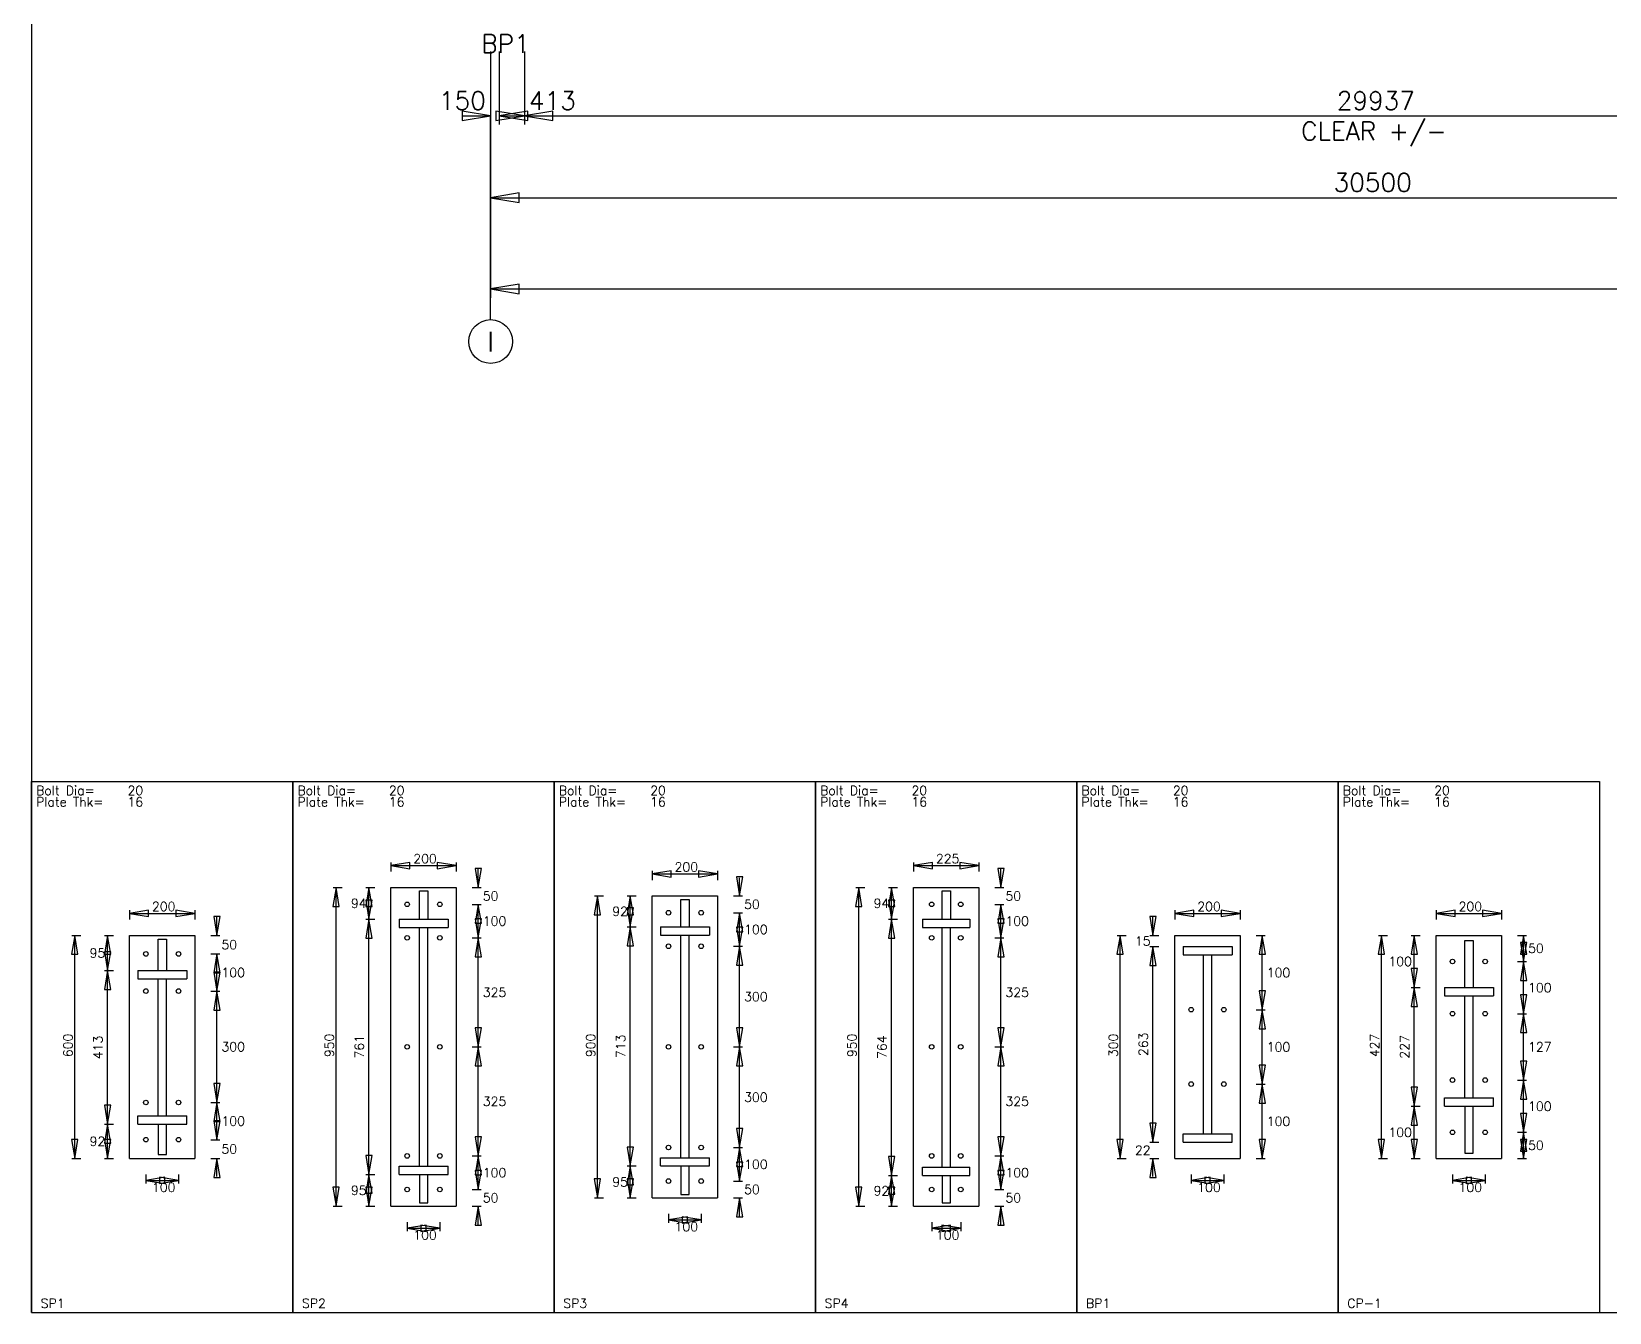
# Model space of a CAD drawing. Extents: x 0 to 76527, y 0 to 54116.
# Drawn here: x 0 to 27504, y 0 to 22324 of the extents above; entities that cross this region are included whole.
import ezdxf
from ezdxf.enums import TextEntityAlignment as Align

# ---------------------------------------------------------------- set-up
doc = ezdxf.new("R2010")
doc.units = 0
doc.linetypes.add('CONTIN', pattern=[0])
doc.layers.get('0').update_dxf_attribs({"linetype": 'CONTIN'})
for name, color, linetype in [('11', 7, 'CONTIN'), ('12', 6, 'CONTIN'), ('13', 1, 'CONTIN'), ('2', 6, 'CONTIN'), ('22', 7, 'CONTIN'), ('3', 7, 'CONTIN')]:
    doc.layers.add(name, color=color, linetype=linetype)
doc.styles.add('SIMPLEX', font='SIMPLEX')

# ---------------------------------------------------------------- blocks, each defined once
blk = doc.blocks.new('ARROWF')
for p, q in [((0, 0), (-496, 83)), ((-496, 83), (-496, -83)), ((-496, -83), (0, 0))]:
    blk.add_line(p, q)
blk = doc.blocks.new('EPBLK1')
for p, q in [((0, 0), (0, 4628.06494)), ((0, 4628.06494), (2277.59106, 4628.06494)), ((2277.59106, 4628.06494), (2277.59106, 0)), ((854.09668, 1342.13892), (854.09668, 3285.92603)), ((854.09668, 3285.92603), (1423.49451, 3285.92603)), ((1102.63879, 2978.35449), (1102.63879, 3253.03198)), ((1102.63879, 3253.03198), (1174.95239, 3253.03198)), ((1174.95239, 3253.03198), (1174.95239, 2978.35449)), ((1423.49451, 3285.92603), (1423.49451, 1342.13892)), ((925.271423, 2978.35449), (1352.3197, 2978.35449)), ((925.271423, 2978.35449), (925.271423, 2906.04102)), ((925.271423, 2906.04102), (1352.3197, 2906.04102)), ((1102.63879, 1712.31116), (1102.63879, 2906.04102)), ((1174.95239, 1712.31116), (1174.95239, 2906.04102)), ((1352.3197, 2978.35449), (1352.3197, 2906.04102)), ((925.271423, 1712.31116), (1352.3197, 1712.31116)), ((925.271423, 1639.99756), (925.271423, 1712.31116)), ((1352.3197, 1639.99756), (1352.3197, 1712.31116)), ((925.271423, 1639.99756), (1352.3197, 1639.99756)), ((1102.63879, 1639.99756), (1102.63879, 1375.03284)), ((1174.95239, 1375.03284), (1174.95239, 1639.99756)), ((854.09668, 1342.13892), (1423.49451, 1342.13892)), ((1102.63879, 1375.03284), (1174.95239, 1375.03284)), ((0, 0), (2277.59106, 0))]:
    blk.add_line(p, q)
for centre in [(996.446167, 3124.04639), (1281.14502, 3124.04639), (996.446167, 2800.28662), (1281.14502, 2800.28662), (996.446167, 1829.00842), (1281.14502, 1829.00842), (996.446167, 1505.2489), (1281.14502, 1505.2489)]:
    blk.add_circle(centre, 19.886217)
at = {"layer": '2'}
for p, q in [((854.09668, 3504.31323), (854.09668, 3424.76807)), ((854.09668, 3477.7981), (1423.49451, 3477.7981)), ((1423.49451, 3504.31323), (1423.49451, 3424.76807)), ((1615.36646, 3285.92603), (1615.36646, 3444.85669)), ((350.312531, 3285.92603), (429.857361, 3285.92603)), ((376.827484, 1342.13892), (376.827484, 3285.92603)), ((635.7099, 3285.92603), (715.254761, 3285.92603)), ((662.224854, 2978.35449), (662.224854, 3285.92603)), ((1562.33643, 3285.92603), (1641.88123, 3285.92603)), ((1562.33643, 3124.04639), (1641.88123, 3124.04639)), ((1562.33643, 3124.04639), (1641.88123, 3124.04639)), ((1615.36621, 2965.11572), (1615.36646, 3124.04639)), ((1615.36646, 2800.28662), (1615.36646, 3124.04639)), ((635.7099, 2978.35449), (715.254761, 2978.35449)), ((635.7099, 2978.35449), (715.254761, 2978.35449)), ((662.224854, 1639.99756), (662.224854, 2978.35449)), ((1562.33643, 2800.28662), (1641.88123, 2800.28662)), ((1562.33643, 2800.28662), (1641.88123, 2800.28662)), ((1615.36646, 1829.00842), (1615.36646, 2800.28662)), ((1562.33643, 1829.00842), (1641.88123, 1829.00842)), ((1562.33643, 1829.00842), (1641.88123, 1829.00842)), ((1615.36646, 1505.2489), (1615.36646, 1829.00842)), ((1615.36646, 1505.2489), (1615.36646, 1664.17957)), ((635.7099, 1639.99756), (715.254761, 1639.99756)), ((635.7099, 1639.99756), (715.254761, 1639.99756)), ((662.224854, 1342.13892), (662.224854, 1639.99756)), ((1562.33643, 1505.2489), (1641.88123, 1505.2489)), ((1562.33643, 1505.2489), (1641.88123, 1505.2489)), ((350.312531, 1342.13892), (429.857361, 1342.13892)), ((635.7099, 1342.13892), (715.254761, 1342.13892)), ((1562.33643, 1342.13892), (1641.88123, 1342.13892)), ((1615.36621, 1183.20813), (1615.36646, 1342.13892)), ((996.446167, 1203.297), (996.446167, 1123.75208)), ((996.446167, 1150.26709), (1281.14502, 1150.26709)), ((1281.14502, 1203.297), (1281.14502, 1123.75208))]:
    blk.add_line(p, q, dxfattribs=at)
at = {"layer": '2', "xscale": 0.333, "yscale": 0.333, "zscale": 0.333}
for p, rotation in [((854.09668, 3477.7981), 180), ((1615.36646, 3285.92603), 270), ((376.827484, 3285.92603), 90), ((662.224854, 3285.92603), 89.9999847), ((662.224854, 2978.35449), 270), ((1615.36646, 3124.04639), 89.9999847), ((1615.36646, 3124.04639), 450), ((662.224854, 2978.35449), 89.9999847), ((1615.36646, 2800.28662), 270), ((1615.36646, 2800.28662), 89.9999847), ((1615.36646, 1829.00842), 270), ((662.224854, 1639.99756), 270), ((1615.36646, 1829.00842), 89.9999847), ((1615.36646, 1505.2489), 270), ((1615.36646, 1505.2489), 270), ((662.224854, 1639.99756), 89.9999847), ((376.827484, 1342.13892), 270), ((662.224854, 1342.13892), 270), ((1615.36646, 1342.13892), 450), ((996.446167, 1150.26709), 180)]:
    blk.add_blockref('ARROWF', p, dxfattribs=dict(at, rotation=rotation))
for p in [(1423.49451, 3477.7981), (1281.14502, 1150.26709)]:
    blk.add_blockref('ARROWF', p, dxfattribs=at)
at = {"layer": '11', "style": 'SIMPLEX'}
for s, p in [('Bolt Dia=', (39.772434, 4508.74805)), ('20', (836.49115, 4508.74805)), ('Plate Thk=', (39.772434, 4409.31689)), ('16', (836.49115, 4409.31689)), ('200', (1049.30762, 3497.68457)), ('50', (1655.13867, 3165.21387)), ('100', (1655.13867, 2922.39453)), ('300', (1655.13867, 2274.87549)), ('100', (1655.13867, 1627.35645)), ('50', (1655.13867, 1383.92139)), ('100', (1049.30762, 1050.83606)), ('SP1', (79.544869, 39.772434))]:
    blk.add_text(s, height=79.5448685, dxfattribs=at).set_placement(p)
for s, p in [('95', (642.338623, 3132.14038)), ('92', (642.338623, 1491.06812))]:
    blk.add_text(s, height=79.5448685, dxfattribs=at).set_placement(p, align=Align.MIDDLE_RIGHT)
blk.add_text('600', height=79.5448685, rotation=90, dxfattribs=at).set_placement((356.941254, 2224.54468))
blk.add_text('413', height=79.5448685, rotation=90, dxfattribs=at).set_placement((642.338623, 2309.17603), align=Align.BOTTOM_CENTER)
blk = doc.blocks.new('EPBLK2')
for p, q in [((0, 0), (0, 4628.06494)), ((0, 4628.06494), (2277.59106, 4628.06494)), ((2277.59106, 4628.06494), (2277.59106, 0)), ((854.09668, 925.612976), (854.09668, 3702.45215)), ((854.09668, 3702.45215), (1423.49451, 3702.45215)), ((1102.63879, 3427.69141), (1102.63879, 3672.75488)), ((1102.63879, 3672.75488), (1174.95239, 3672.75488)), ((1174.95239, 3672.75488), (1174.95239, 3427.69141)), ((1423.49451, 3702.45215), (1423.49451, 925.612976)), ((925.271423, 3427.69141), (1352.3197, 3427.69141)), ((925.271423, 3427.69141), (925.271423, 3355.37817)), ((925.271423, 3355.37817), (1352.3197, 3355.37817)), ((1102.63879, 1275.61047), (1102.63879, 3355.37817)), ((1174.95239, 1275.61047), (1174.95239, 3355.37817)), ((1352.3197, 3427.69141), (1352.3197, 3355.37817)), ((925.271423, 1275.61047), (1352.3197, 1275.61047)), ((925.271423, 1203.297), (925.271423, 1275.61047)), ((1352.3197, 1203.297), (1352.3197, 1275.61047)), ((925.271423, 1203.297), (1352.3197, 1203.297)), ((1102.63879, 1203.29724), (1102.63879, 955.310547)), ((1174.95239, 955.310547), (1174.95239, 1203.29724)), ((854.09668, 925.612976), (1423.49451, 925.612976)), ((1102.63879, 955.310547), (1174.95239, 955.310547)), ((0, 0), (2277.59106, 0))]:
    blk.add_line(p, q)
for centre in [(996.446167, 3556.30273), (1281.14502, 3556.30273), (996.446167, 3264.00391), (1281.14502, 3264.00391), (996.446167, 2314.03247), (1281.14502, 2314.03247), (996.446167, 1364.06128), (1281.14502, 1364.06128), (996.446167, 1071.76245), (1281.14502, 1071.76245)]:
    blk.add_circle(centre, 19.886217)
at = {"layer": '2'}
for p, q in [((854.09668, 3920.83936), (854.09668, 3841.29419)), ((854.09668, 3894.32422), (1423.49451, 3894.32422)), ((1423.49451, 3920.83936), (1423.49451, 3841.29419)), ((1615.36646, 3702.45215), (1615.36646, 3861.38281)), ((350.312531, 3702.45215), (429.857361, 3702.45215)), ((376.827484, 925.612976), (376.827484, 3702.45215)), ((635.7099, 3702.45215), (715.254761, 3702.45215)), ((662.224854, 3427.69116), (662.224854, 3702.45215)), ((1562.33643, 3702.45215), (1641.88123, 3702.45215)), ((1562.33643, 3556.30273), (1641.88123, 3556.30273)), ((1562.33643, 3556.30273), (1641.88123, 3556.30273)), ((1615.36621, 3397.37207), (1615.36646, 3556.30273)), ((1615.36646, 3264.00391), (1615.36646, 3556.30273)), ((635.7099, 3427.69116), (715.254761, 3427.69116)), ((635.7099, 3427.69116), (715.254761, 3427.69116)), ((662.224854, 1203.29712), (662.224854, 3427.69116)), ((1562.33643, 3264.00391), (1641.88123, 3264.00391)), ((1562.33643, 3264.00391), (1641.88123, 3264.00391)), ((1615.36646, 2314.03247), (1615.36646, 3264.00391)), ((1562.33643, 2314.03247), (1641.88123, 2314.03247)), ((1562.33643, 2314.03247), (1641.88123, 2314.03247)), ((1615.36646, 1364.06128), (1615.36646, 2314.03247)), ((1562.33643, 1364.06128), (1641.88123, 1364.06128)), ((1562.33643, 1364.06128), (1641.88123, 1364.06128)), ((1615.36646, 1071.76245), (1615.36646, 1364.06128)), ((635.7099, 1203.29712), (715.254761, 1203.29712)), ((635.7099, 1203.29712), (715.254761, 1203.29712)), ((662.224854, 925.612976), (662.224854, 1203.29712)), ((1615.36646, 1071.76245), (1615.36646, 1230.69312)), ((1562.33643, 1071.76245), (1641.88123, 1071.76245)), ((1562.33643, 1071.76245), (1641.88123, 1071.76245)), ((350.312531, 925.612976), (429.857361, 925.612976)), ((635.7099, 925.612976), (715.254761, 925.612976)), ((1562.33643, 925.612976), (1641.88123, 925.612976)), ((1615.36621, 766.682312), (1615.36646, 925.612976)), ((996.446167, 786.770996), (996.446167, 707.226135)), ((996.446167, 733.74115), (1281.14502, 733.74115)), ((1281.14502, 786.770996), (1281.14502, 707.226135))]:
    blk.add_line(p, q, dxfattribs=at)
at = {"layer": '2', "xscale": 0.333, "yscale": 0.333, "zscale": 0.333}
for p, rotation in [((854.09668, 3894.32422), 180), ((1615.36646, 3702.45215), 270), ((376.827484, 3702.45215), 90), ((662.224854, 3702.45215), 89.9999847), ((662.224854, 3427.69116), 270), ((1615.36646, 3556.30273), 89.9999847), ((1615.36646, 3556.30273), 450), ((662.224854, 3427.69116), 89.9999847), ((1615.36646, 3264.00391), 270), ((1615.36646, 3264.00391), 89.9999847), ((1615.36646, 2314.03247), 270), ((1615.36646, 2314.03247), 89.9999847), ((1615.36646, 1364.06128), 270), ((662.224854, 1203.29712), 270), ((1615.36646, 1364.06128), 89.9999847), ((662.224854, 1203.29712), 89.9999847), ((1615.36646, 1071.76245), 270), ((1615.36646, 1071.76245), 270), ((376.827484, 925.612976), 270), ((662.224854, 925.612976), 270), ((1615.36646, 925.612976), 450), ((996.446167, 733.74115), 180)]:
    blk.add_blockref('ARROWF', p, dxfattribs=dict(at, rotation=rotation))
for p in [(1423.49451, 3894.32422), (1281.14502, 733.74115)]:
    blk.add_blockref('ARROWF', p, dxfattribs=at)
at = {"layer": '11', "style": 'SIMPLEX'}
for s, p in [('Bolt Dia=', (39.772434, 4508.74805)), ('20', (836.49115, 4508.74805)), ('Plate Thk=', (39.772434, 4409.31689)), ('16', (836.49115, 4409.31689)), ('200', (1049.30762, 3914.21045)), ('50', (1655.13867, 3589.60522)), ('100', (1655.13867, 3370.38037)), ('325', (1655.13867, 2749.24585)), ('325', (1655.13867, 1799.27478)), ('100', (1655.13867, 1178.1394)), ('50', (1655.13867, 958.915222)), ('100', (1049.30762, 634.309998)), ('SP2', (79.544869, 39.772434))]:
    blk.add_text(s, height=79.5448685, dxfattribs=at).set_placement(p)
for s, p in [('94', (642.338623, 3565.07178)), ('95', (642.338623, 1064.45496))]:
    blk.add_text(s, height=79.5448685, dxfattribs=at).set_placement(p, align=Align.MIDDLE_RIGHT)
blk.add_text('950', height=79.5448685, rotation=90, dxfattribs=at).set_placement((356.941254, 2224.54468))
blk.add_text('761', height=79.5448685, rotation=90, dxfattribs=at).set_placement((642.338623, 2315.49414), align=Align.BOTTOM_CENTER)
blk = doc.blocks.new('EPBLK3')
for p, q in [((0, 0), (0, 4628.06494)), ((0, 4628.06494), (2277.59106, 4628.06494)), ((2277.59106, 4628.06494), (2277.59106, 0)), ((854.09668, 998.687683), (854.09668, 3629.37769)), ((854.09668, 3629.37769), (1423.49451, 3629.37769)), ((1102.63879, 3360.46265), (1102.63879, 3599.68042)), ((1102.63879, 3599.68042), (1174.95239, 3599.68042)), ((1174.95239, 3599.68042), (1174.95239, 3360.46265)), ((1423.49451, 3629.37769), (1423.49451, 998.687683)), ((925.271423, 3360.46265), (1352.3197, 3360.46265)), ((925.271423, 3360.46265), (925.271423, 3288.14917)), ((1352.3197, 3360.46265), (1352.3197, 3288.14917)), ((925.271423, 3288.14917), (1352.3197, 3288.14917)), ((1102.63879, 1348.68518), (1102.63879, 3288.14917)), ((1174.95239, 1348.68518), (1174.95239, 3288.14917)), ((925.271423, 1348.68518), (1352.3197, 1348.68518)), ((925.271423, 1276.3717), (925.271423, 1348.68518)), ((925.271423, 1276.3717), (1352.3197, 1276.3717)), ((1102.63879, 1276.37183), (1102.63879, 1028.38525)), ((1174.95239, 1028.38525), (1174.95239, 1276.37183)), ((1352.3197, 1276.3717), (1352.3197, 1348.68518)), ((854.09668, 998.687683), (1423.49451, 998.687683)), ((1102.63879, 1028.38525), (1174.95239, 1028.38525)), ((0, 0), (2277.59106, 0))]:
    blk.add_line(p, q)
for centre in [(996.446167, 3483.22852), (1281.14502, 3483.22852), (996.446167, 3190.9292), (1281.14502, 3190.9292), (996.446167, 2314.03247), (1281.14502, 2314.03247), (996.446167, 1437.13586), (1281.14502, 1437.13586), (996.446167, 1144.83704), (1281.14502, 1144.83704)]:
    blk.add_circle(centre, 19.886217)
at = {"layer": '2'}
for p, q in [((854.09668, 3847.76489), (854.09668, 3768.21948)), ((854.09668, 3821.24951), (1423.49451, 3821.24951)), ((1423.49451, 3847.76489), (1423.49451, 3768.21948)), ((1615.36646, 3629.37769), (1615.36646, 3788.30859)), ((350.312531, 3629.37769), (429.857361, 3629.37769)), ((376.827484, 998.687683), (376.827484, 3629.37769)), ((635.7099, 3629.37769), (715.254761, 3629.37769)), ((662.224854, 3360.46216), (662.224854, 3629.37769)), ((1562.33643, 3629.37769), (1641.88123, 3629.37769)), ((1562.33643, 3483.22852), (1641.88123, 3483.22852)), ((1562.33643, 3483.22852), (1641.88123, 3483.22852)), ((1615.36621, 3324.29785), (1615.36646, 3483.22852)), ((1615.36646, 3190.9292), (1615.36646, 3483.22852)), ((635.7099, 3360.46216), (715.254761, 3360.46216)), ((635.7099, 3360.46216), (715.254761, 3360.46216)), ((662.224854, 1276.3717), (662.224854, 3360.46216)), ((1562.33643, 3190.9292), (1641.88123, 3190.9292)), ((1562.33643, 3190.9292), (1641.88123, 3190.9292)), ((1615.36646, 2314.03247), (1615.36646, 3190.9292)), ((1562.33643, 2314.03247), (1641.88123, 2314.03247)), ((1562.33643, 2314.03247), (1641.88123, 2314.03247)), ((1615.36646, 1437.13586), (1615.36646, 2314.03247)), ((1562.33643, 1437.13586), (1641.88123, 1437.13586)), ((1562.33643, 1437.13586), (1641.88123, 1437.13586)), ((1615.36646, 1144.83704), (1615.36646, 1437.13586)), ((635.7099, 1276.3717), (715.254761, 1276.3717)), ((635.7099, 1276.3717), (715.254761, 1276.3717)), ((662.224854, 998.687683), (662.224854, 1276.3717)), ((1615.36646, 1144.83704), (1615.36646, 1303.7677)), ((1562.33643, 1144.83704), (1641.88123, 1144.83704)), ((1562.33643, 1144.83704), (1641.88123, 1144.83704)), ((350.312531, 998.687683), (429.857361, 998.687683)), ((635.7099, 998.687683), (715.254761, 998.687683)), ((1562.33643, 998.687683), (1641.88123, 998.687683)), ((1615.36621, 839.75708), (1615.36646, 998.687683)), ((996.446167, 859.845764), (996.446167, 780.300903)), ((1281.14502, 859.845764), (1281.14502, 780.300903)), ((996.446167, 806.815857), (1281.14502, 806.815857))]:
    blk.add_line(p, q, dxfattribs=at)
at = {"layer": '2', "xscale": 0.333, "yscale": 0.333, "zscale": 0.333}
for p, rotation in [((854.09668, 3821.24951), 180), ((1615.36646, 3629.37769), 270), ((376.827484, 3629.37769), 90), ((662.224854, 3629.37769), 89.9999847), ((662.224854, 3360.46216), 270), ((1615.36646, 3483.22852), 89.9999847), ((1615.36646, 3483.22852), 450), ((662.224854, 3360.46216), 89.9999847), ((1615.36646, 3190.9292), 270), ((1615.36646, 3190.9292), 89.9999847), ((1615.36646, 2314.03247), 270), ((1615.36646, 2314.03247), 89.9999847), ((1615.36646, 1437.13586), 270), ((662.224854, 1276.3717), 270), ((1615.36646, 1437.13586), 89.9999847), ((662.224854, 1276.3717), 89.9999847), ((1615.36646, 1144.83704), 270), ((1615.36646, 1144.83704), 270), ((376.827484, 998.687683), 270), ((662.224854, 998.687683), 270), ((1615.36646, 998.687683), 450), ((996.446167, 806.815857), 180)]:
    blk.add_blockref('ARROWF', p, dxfattribs=dict(at, rotation=rotation))
for p in [(1423.49451, 3821.24951), (1281.14502, 806.815857)]:
    blk.add_blockref('ARROWF', p, dxfattribs=at)
at = {"layer": '11', "style": 'SIMPLEX'}
for s, p in [('Bolt Dia=', (39.772434, 4508.74805)), ('20', (836.49115, 4508.74805)), ('Plate Thk=', (39.772434, 4409.31689)), ('16', (836.49115, 4409.31689)), ('200', (1049.30762, 3841.13599)), ('50', (1655.13867, 3516.53076)), ('100', (1655.13867, 3297.30615)), ('300', (1655.13867, 2712.7085)), ('300', (1655.13867, 1835.81189)), ('100', (1655.13867, 1251.21399)), ('50', (1655.13867, 1031.98975)), ('100', (1049.30762, 707.384766)), ('SP3', (79.544869, 39.772434))]:
    blk.add_text(s, height=79.5448685, dxfattribs=at).set_placement(p)
for s, p in [('92', (642.338623, 3494.91992)), ('95', (642.338623, 1137.52966))]:
    blk.add_text(s, height=79.5448685, dxfattribs=at).set_placement(p, align=Align.MIDDLE_RIGHT)
blk.add_text('900', height=79.5448685, rotation=90, dxfattribs=at).set_placement((356.941254, 2224.54492))
blk.add_text('713', height=79.5448685, rotation=90, dxfattribs=at).set_placement((642.338623, 2318.41699), align=Align.BOTTOM_CENTER)
blk = doc.blocks.new('EPBLK4')
for p, q in [((0, 0), (0, 4628.06494)), ((0, 4628.06494), (2277.59106, 4628.06494)), ((2277.59106, 4628.06494), (2277.59106, 0)), ((854.09668, 925.612976), (854.09668, 3702.45215)), ((854.09668, 3702.45215), (1423.49451, 3702.45215)), ((1102.63879, 3427.69141), (1102.63879, 3672.75488)), ((1102.63879, 3672.75488), (1174.95239, 3672.75488)), ((1174.95239, 3672.75488), (1174.95239, 3427.69141)), ((1423.49451, 3702.45215), (1423.49451, 925.612976)), ((933.179749, 3427.69141), (1344.41138, 3427.69141)), ((933.179749, 3427.69141), (933.179749, 3355.37817)), ((933.179749, 3355.37817), (1344.41138, 3355.37817)), ((1102.63879, 1266.81238), (1102.63879, 3355.37817)), ((1174.95239, 1266.81238), (1174.95239, 3355.37817)), ((1344.41138, 3427.69141), (1344.41138, 3355.37817)), ((933.179749, 1266.81238), (1344.41138, 1266.81238)), ((933.179749, 1194.4989), (933.179749, 1266.81238)), ((1344.41138, 1194.4989), (1344.41138, 1266.81238)), ((933.179749, 1194.4989), (1344.41138, 1194.4989)), ((1102.63879, 1194.49915), (1102.63879, 955.310547)), ((1174.95239, 955.310547), (1174.95239, 1194.49915)), ((854.09668, 925.612976), (1423.49451, 925.612976)), ((1102.63879, 955.310547), (1174.95239, 955.310547)), ((0, 0), (2277.59106, 0))]:
    blk.add_line(p, q)
for centre in [(1012.2627, 3556.30273), (1265.32837, 3556.30273), (1012.2627, 3264.00391), (1265.32837, 3264.00391), (1012.2627, 2314.03247), (1265.32837, 2314.03247), (1012.2627, 1364.06128), (1265.32837, 1364.06128), (1012.2627, 1071.76245), (1265.32837, 1071.76245)]:
    blk.add_circle(centre, 19.886217)
at = {"layer": '2'}
for p, q in [((854.09668, 3920.83936), (854.09668, 3841.29419)), ((854.09668, 3894.32422), (1423.49451, 3894.32422)), ((1423.49451, 3920.83936), (1423.49451, 3841.29419)), ((1615.36646, 3702.45215), (1615.36646, 3861.38281)), ((350.312531, 3702.45215), (429.857361, 3702.45215)), ((376.827484, 925.612976), (376.827484, 3702.45215)), ((635.7099, 3702.45215), (715.254761, 3702.45215)), ((662.224854, 3427.69116), (662.224854, 3702.45215)), ((1562.33643, 3702.45215), (1641.88123, 3702.45215)), ((1562.33643, 3556.30273), (1641.88123, 3556.30273)), ((1562.33643, 3556.30273), (1641.88123, 3556.30273)), ((1615.36621, 3397.37207), (1615.36646, 3556.30273)), ((1615.36646, 3264.00391), (1615.36646, 3556.30273)), ((635.7099, 3427.69116), (715.254761, 3427.69116)), ((635.7099, 3427.69116), (715.254761, 3427.69116)), ((662.224854, 1194.4989), (662.224854, 3427.69116)), ((1562.33643, 3264.00391), (1641.88123, 3264.00391)), ((1562.33643, 3264.00391), (1641.88123, 3264.00391)), ((1615.36646, 2314.03247), (1615.36646, 3264.00391)), ((1562.33643, 2314.03247), (1641.88123, 2314.03247)), ((1562.33643, 2314.03247), (1641.88123, 2314.03247)), ((1615.36646, 1364.06128), (1615.36646, 2314.03247)), ((1562.33643, 1364.06128), (1641.88123, 1364.06128)), ((1562.33643, 1364.06128), (1641.88123, 1364.06128)), ((1615.36646, 1071.76245), (1615.36646, 1364.06128)), ((635.7099, 1194.4989), (715.254761, 1194.4989)), ((635.7099, 1194.4989), (715.254761, 1194.4989)), ((662.224854, 925.612976), (662.224854, 1194.4989)), ((1615.36646, 1071.76245), (1615.36646, 1230.69312)), ((1562.33643, 1071.76245), (1641.88123, 1071.76245)), ((1562.33643, 1071.76245), (1641.88123, 1071.76245)), ((350.312531, 925.612976), (429.857361, 925.612976)), ((635.7099, 925.612976), (715.254761, 925.612976)), ((1562.33643, 925.612976), (1641.88123, 925.612976)), ((1615.36621, 766.682312), (1615.36646, 925.612976)), ((1012.2627, 786.770996), (1012.2627, 707.226135)), ((1012.2627, 733.74115), (1265.32849, 733.74115)), ((1265.32849, 786.770996), (1265.32849, 707.226135))]:
    blk.add_line(p, q, dxfattribs=at)
at = {"layer": '2', "xscale": 0.333, "yscale": 0.333, "zscale": 0.333}
for p, rotation in [((854.09668, 3894.32422), 180), ((1615.36646, 3702.45215), 270), ((376.827484, 3702.45215), 90), ((662.224854, 3702.45215), 89.9999847), ((662.224854, 3427.69116), 270), ((1615.36646, 3556.30273), 89.9999847), ((1615.36646, 3556.30273), 450), ((662.224854, 3427.69116), 89.9999847), ((1615.36646, 3264.00391), 270), ((1615.36646, 3264.00391), 89.9999847), ((1615.36646, 2314.03247), 270), ((1615.36646, 2314.03247), 89.9999847), ((1615.36646, 1364.06128), 270), ((662.224854, 1194.4989), 270), ((1615.36646, 1364.06128), 89.9999847), ((662.224854, 1194.4989), 89.9999847), ((1615.36646, 1071.76245), 270), ((1615.36646, 1071.76245), 270), ((376.827484, 925.612976), 270), ((662.224854, 925.612976), 270), ((1615.36646, 925.612976), 450), ((1012.2627, 733.74115), 180)]:
    blk.add_blockref('ARROWF', p, dxfattribs=dict(at, rotation=rotation))
for p in [(1423.49451, 3894.32422), (1265.32849, 733.74115)]:
    blk.add_blockref('ARROWF', p, dxfattribs=at)
at = {"layer": '11', "style": 'SIMPLEX'}
for s, p in [('Bolt Dia=', (39.772434, 4508.74805)), ('20', (836.49115, 4508.74805)), ('Plate Thk=', (39.772434, 4409.31689)), ('16', (836.49115, 4409.31689)), ('225', (1049.30762, 3914.21045)), ('50', (1655.13867, 3589.60522)), ('100', (1655.13867, 3370.38037)), ('325', (1655.13867, 2749.24585)), ('325', (1655.13867, 1799.27478)), ('100', (1655.13867, 1178.1394)), ('50', (1655.13867, 958.915222)), ('100', (1049.30762, 634.309998)), ('SP4', (79.544869, 39.772434))]:
    blk.add_text(s, height=79.5448685, dxfattribs=at).set_placement(p)
for s, p in [('94', (642.338623, 3565.07178)), ('92', (642.338623, 1060.05591))]:
    blk.add_text(s, height=79.5448685, dxfattribs=at).set_placement(p, align=Align.MIDDLE_RIGHT)
blk.add_text('950', height=79.5448685, rotation=90, dxfattribs=at).set_placement((356.941254, 2224.54468))
blk.add_text('764', height=79.5448685, rotation=90, dxfattribs=at).set_placement((642.338623, 2311.09497), align=Align.BOTTOM_CENTER)
blk = doc.blocks.new('EPBLK5')
for p, q in [((0, 0), (0, 4628.06494)), ((0, 4628.06494), (2277.59106, 4628.06494)), ((2277.59106, 4628.06494), (2277.59106, 0)), ((854.09668, 1342.13892), (854.09668, 3285.92603)), ((854.09668, 3285.92603), (1423.49451, 3285.92603)), ((925.271423, 3188.73706), (1352.3197, 3188.73706)), ((925.271423, 3188.73706), (925.271423, 3116.4231)), ((1352.3197, 3188.73706), (1352.3197, 3116.4231)), ((1423.49451, 3285.92603), (1423.49451, 1342.13892)), ((925.271423, 3116.4231), (1352.3197, 3116.4231)), ((1102.63879, 1556.99683), (1102.63879, 3116.4231)), ((1174.95239, 1556.99683), (1174.95239, 3116.4231)), ((925.271423, 1556.99683), (1352.3197, 1556.99683)), ((925.271423, 1484.68323), (925.271423, 1556.99683)), ((1352.3197, 1484.68323), (1352.3197, 1556.99683)), ((925.271423, 1484.68323), (1352.3197, 1484.68323)), ((854.09668, 1342.13892), (1423.49451, 1342.13892)), ((0, 0), (2277.59106, 0))]:
    blk.add_line(p, q)
for centre in [(996.446167, 2637.99707), (1281.14502, 2637.99707), (996.446167, 1990.06799), (1281.14502, 1990.06799)]:
    blk.add_circle(centre, 19.886217)
at = {"layer": '2'}
for p, q in [((662.224854, 3285.92603), (662.224854, 3444.85669)), ((854.09668, 3504.31323), (854.09668, 3424.76807)), ((854.09668, 3477.7981), (1423.49451, 3477.7981)), ((1423.49451, 3504.31323), (1423.49451, 3424.76807)), ((350.312531, 3285.92603), (429.857361, 3285.92603)), ((376.827484, 1342.13892), (376.827484, 3285.92603)), ((635.7099, 3285.92603), (715.254761, 3285.92603)), ((635.7099, 3188.73706), (715.254761, 3188.73706)), ((635.7099, 3188.73706), (715.254761, 3188.73706)), ((662.224792, 3029.80615), (662.224854, 3188.73706)), ((662.224854, 1484.68323), (662.224854, 3188.73706)), ((1562.33643, 3285.92603), (1641.88123, 3285.92603)), ((1615.36646, 2637.99707), (1615.36646, 3285.92603)), ((1562.33643, 2637.99707), (1641.88123, 2637.99707)), ((1562.33643, 2637.99707), (1641.88123, 2637.99707)), ((1615.36646, 1990.06799), (1615.36646, 2637.99707)), ((1562.33643, 1990.06799), (1641.88123, 1990.06799)), ((1562.33643, 1990.06799), (1641.88123, 1990.06799)), ((1615.36646, 1342.13892), (1615.36646, 1990.06799)), ((662.224854, 1484.68323), (662.224854, 1643.61377)), ((635.7099, 1484.68323), (715.254761, 1484.68323)), ((635.7099, 1484.68323), (715.254761, 1484.68323)), ((350.312531, 1342.13892), (429.857361, 1342.13892)), ((635.7099, 1342.13892), (715.254761, 1342.13892)), ((662.224792, 1183.20813), (662.224854, 1342.13892)), ((1562.33643, 1342.13892), (1641.88123, 1342.13892)), ((996.446167, 1203.297), (996.446167, 1123.75208)), ((996.446167, 1150.26709), (1281.14502, 1150.26709)), ((1281.14502, 1203.297), (1281.14502, 1123.75208))]:
    blk.add_line(p, q, dxfattribs=at)
at = {"layer": '2', "xscale": 0.333, "yscale": 0.333, "zscale": 0.333}
for p, rotation in [((662.224854, 3285.92603), 270), ((854.09668, 3477.7981), 180), ((376.827484, 3285.92603), 90), ((662.224854, 3188.73706), 89.9999847), ((662.224854, 3188.73706), 450), ((1615.36646, 3285.92603), 89.9999847), ((1615.36646, 2637.99707), 270), ((1615.36646, 2637.99707), 89.9999847), ((1615.36646, 1990.06799), 270), ((1615.36646, 1990.06799), 89.9999847), ((662.224854, 1484.68323), 270), ((662.224854, 1484.68323), 270), ((376.827484, 1342.13892), 270), ((1615.36646, 1342.13892), 270), ((662.224854, 1342.13892), 450), ((996.446167, 1150.26709), 180)]:
    blk.add_blockref('ARROWF', p, dxfattribs=dict(at, rotation=rotation))
for p in [(1423.49451, 3477.7981), (1281.14502, 1150.26709)]:
    blk.add_blockref('ARROWF', p, dxfattribs=at)
at = {"layer": '11', "style": 'SIMPLEX'}
for s, p in [('Bolt Dia=', (39.772434, 4508.74805)), ('20', (836.49115, 4508.74805)), ('Plate Thk=', (39.772434, 4409.31689)), ('16', (836.49115, 4409.31689)), ('200', (1049.30762, 3497.68457)), ('100', (1655.13867, 2922.18921)), ('100', (1655.13867, 2274.26025)), ('100', (1655.13867, 1626.33118)), ('100', (1049.30762, 1050.83606)), ('BP1', (79.544869, 39.772434))]:
    blk.add_text(s, height=79.5448685, dxfattribs=at).set_placement(p)
for s, p in [('15', (642.338623, 3237.3313)), ('22', (642.338623, 1413.41101))]:
    blk.add_text(s, height=79.5448685, dxfattribs=at).set_placement(p, align=Align.MIDDLE_RIGHT)
blk.add_text('300', height=79.5448685, rotation=90, dxfattribs=at).set_placement((356.941254, 2224.54468))
blk.add_text('263', height=79.5448685, rotation=90, dxfattribs=at).set_placement((642.338623, 2336.70996), align=Align.BOTTOM_CENTER)
blk = doc.blocks.new('EPBLK6')
for p, q in [((0, 0), (0, 4628.06494)), ((0, 4628.06494), (2277.59106, 4628.06494)), ((2277.59106, 4628.06494), (2277.59106, 0)), ((854.09668, 1342.13892), (854.09668, 3285.92603)), ((854.09668, 3285.92603), (1423.49451, 3285.92603)), ((1102.63879, 2830.91968), (1102.63879, 3239.69751)), ((1102.63879, 3239.69751), (1174.95239, 3239.69751)), ((1174.95239, 3239.69751), (1174.95239, 2830.91968)), ((1423.49451, 3285.92603), (1423.49451, 1342.13892)), ((925.271423, 2830.91968), (1352.3197, 2830.91968)), ((925.271423, 2830.91968), (925.271423, 2758.6062)), ((925.271423, 2758.6062), (1352.3197, 2758.6062)), ((1102.63879, 1869.45898), (1102.63879, 2758.6062)), ((1174.95239, 1869.45898), (1174.95239, 2758.6062)), ((1352.3197, 2830.91968), (1352.3197, 2758.6062)), ((925.271423, 1869.45898), (1352.3197, 1869.45898)), ((925.271423, 1797.14539), (925.271423, 1869.45898)), ((925.271423, 1797.14539), (1352.3197, 1797.14539)), ((1102.63879, 1797.14526), (1102.63879, 1388.36755)), ((1174.95239, 1388.36755), (1174.95239, 1797.14526)), ((1352.3197, 1797.14539), (1352.3197, 1869.45898)), ((1102.63879, 1388.36755), (1174.95239, 1388.36755)), ((854.09668, 1342.13892), (1423.49451, 1342.13892)), ((0, 0), (2277.59106, 0))]:
    blk.add_line(p, q)
for centre in [(996.446167, 3058.42261), (1281.14502, 3058.42261), (996.446167, 2603.41675), (1281.14502, 2603.41675), (996.446167, 2024.64844), (1281.14502, 2024.64844), (996.446167, 1569.64221), (1281.14502, 1569.64221)]:
    blk.add_circle(centre, 19.886217)
at = {"layer": '2'}
for p, q in [((854.09668, 3504.31323), (854.09668, 3424.76807)), ((854.09668, 3477.7981), (1423.49451, 3477.7981)), ((1423.49451, 3504.31323), (1423.49451, 3424.76807)), ((350.312531, 3285.92603), (429.857361, 3285.92603)), ((376.827484, 1342.13892), (376.827484, 3285.92603)), ((635.7099, 3285.92603), (715.254761, 3285.92603)), ((662.224854, 2830.91968), (662.224854, 3285.92603)), ((1562.33643, 3285.92603), (1641.88123, 3285.92603)), ((1615.36646, 3058.42261), (1615.36646, 3285.92603)), ((1562.33643, 3058.42261), (1641.88123, 3058.42261)), ((1562.33643, 3058.42261), (1641.88123, 3058.42261)), ((1615.36646, 2603.41675), (1615.36646, 3058.42261)), ((635.7099, 2830.91968), (715.254761, 2830.91968)), ((635.7099, 2830.91968), (715.254761, 2830.91968)), ((662.224854, 1797.14539), (662.224854, 2830.91968)), ((1562.33643, 2603.41675), (1641.88123, 2603.41675)), ((1562.33643, 2603.41675), (1641.88123, 2603.41675)), ((1615.36646, 2024.64844), (1615.36646, 2603.41675)), ((1562.33643, 2024.64844), (1641.88123, 2024.64844)), ((1562.33643, 2024.64844), (1641.88123, 2024.64844)), ((1615.36646, 1569.64221), (1615.36646, 2024.64844)), ((635.7099, 1797.14539), (715.254761, 1797.14539)), ((635.7099, 1797.14539), (715.254761, 1797.14539)), ((662.224854, 1342.13892), (662.224854, 1797.14539)), ((1562.33643, 1569.64221), (1641.88123, 1569.64221)), ((1562.33643, 1569.64221), (1641.88123, 1569.64221)), ((1615.36646, 1342.13892), (1615.36646, 1569.64221)), ((350.312531, 1342.13892), (429.857361, 1342.13892)), ((635.7099, 1342.13892), (715.254761, 1342.13892)), ((1562.33643, 1342.13892), (1641.88123, 1342.13892)), ((996.446167, 1203.297), (996.446167, 1123.75208)), ((996.446167, 1150.26709), (1281.14502, 1150.26709)), ((1281.14502, 1203.297), (1281.14502, 1123.75208))]:
    blk.add_line(p, q, dxfattribs=at)
at = {"layer": '2', "xscale": 0.333, "yscale": 0.333, "zscale": 0.333}
for p, rotation in [((854.09668, 3477.7981), 180), ((376.827484, 3285.92603), 90), ((662.224854, 3285.92603), 89.9999847), ((1615.36646, 3285.92603), 89.9999847), ((1615.36646, 3058.42261), 270), ((1615.36646, 3058.42261), 89.9999847), ((662.224854, 2830.91968), 270), ((662.224854, 2830.91968), 89.9999847), ((1615.36646, 2603.41675), 270), ((1615.36646, 2603.41675), 89.9999847), ((1615.36646, 2024.64844), 270), ((662.224854, 1797.14539), 270), ((1615.36646, 2024.64844), 89.9999847), ((662.224854, 1797.14539), 89.9999847), ((1615.36646, 1569.64221), 270), ((1615.36646, 1569.64221), 89.9999847), ((376.827484, 1342.13892), 270), ((662.224854, 1342.13892), 270), ((1615.36646, 1342.13892), 270), ((996.446167, 1150.26709), 180)]:
    blk.add_blockref('ARROWF', p, dxfattribs=dict(at, rotation=rotation))
for p in [(1423.49451, 3477.7981), (1281.14502, 1150.26709)]:
    blk.add_blockref('ARROWF', p, dxfattribs=at)
at = {"layer": '11', "style": 'SIMPLEX'}
for s, p in [('Bolt Dia=', (39.772434, 4508.74805)), ('20', (836.49115, 4508.74805)), ('Plate Thk=', (39.772434, 4409.31689)), ('16', (836.49115, 4409.31689)), ('200', (1049.30762, 3497.68457)), ('50', (1655.13867, 3132.40234)), ('100', (1655.13867, 2791.14746)), ('127', (1655.13867, 2274.26025)), ('100', (1655.13867, 1757.37292)), ('50', (1655.13867, 1416.11804)), ('100', (1049.30762, 1050.83606)), ('CP-1', (79.544869, 39.772434))]:
    blk.add_text(s, height=79.5448685, dxfattribs=at).set_placement(p)
for p in [(642.338623, 3058.42261), (642.338623, 1569.64221)]:
    blk.add_text('100', height=79.5448685, dxfattribs=at).set_placement(p, align=Align.MIDDLE_RIGHT)
blk.add_text('427', height=79.5448685, rotation=90, dxfattribs=at).set_placement((356.941254, 2224.54468))
blk.add_text('227', height=79.5448685, rotation=90, dxfattribs=at).set_placement((642.338623, 2314.03271), align=Align.BOTTOM_CENTER)
blk = doc.blocks.new('FRAME1')
at = {"layer": '12'}
for p, q in [((0, -555.3678), (0, -1828.0856)), ((0, -555.3678), (0, -3253.5295)), ((150, -555.3678), (150, -1828.0856)), ((150, -555.3678), (150, -1828.0856)), ((587.71991, -555.3678), (587.71991, -1828.0856)), ((587.71991, -555.3678), (587.71991, -1828.0856)), ((0, -873.5473), (0, -4844.4268)), ((0, -5226.2422), (0, -1675.3595))]:
    blk.add_line(p, q, dxfattribs=at)
at = {"layer": '13'}
blk.add_circle((0, -5608.0576), 381.815399, dxfattribs=at)
at = {"layer": '2'}
for p, q in [((-477.26923, -1675.3595), (0, -1675.3595)), ((150, -1675.3595), (587.71991, -1675.3595)), ((150, -1675.3595), (627.269226, -1675.3595)), ((587.71991, -1675.3595), (30500.0039, -1675.3595)), ((0, -3100.8037), (30500.0039, -3100.8037)), ((0, -4691.7012), (61000.0078, -4691.7012))]:
    blk.add_line(p, q, dxfattribs=at)
for p in [(0, -1675.3595), (587.71991, -1675.3595)]:
    blk.add_blockref('ARROWF', p, dxfattribs=at)
at = {"layer": '2', "rotation": 180}
for p in [(150, -1675.3595), (150, -1675.3595), (587.71991, -1675.3595), (0, -3100.8037), (0, -4691.7012)]:
    blk.add_blockref('ARROWF', p, dxfattribs=at)
at = {"layer": '11', "style": 'SIMPLEX'}
for s, p in [('150', (-901.50854, -1569.2997)), ('413', (667.264709, -1569.2997)), ('29937', (14748.4111, -1569.2997)), ('CLEAR +/-', (14127.9619, -2099.5884)), ('30500', (14693.1875, -2994.7439))]:
    blk.add_text(s, height=318.179474, dxfattribs=at).set_placement(p)
at = {"layer": '13', "style": 'SIMPLEX'}
blk.add_text('I', height=343.63385, dxfattribs=at).set_placement((0, -5608.0576), align=Align.MIDDLE_CENTER)
at = {"layer": '3', "style": 'SIMPLEX'}
blk.add_text('BP1', height=318.179474, dxfattribs=at).set_placement((-163.71147, -576.95483))

msp = doc.modelspace()

# ---------------------------------------------------------------- linework, layer by layer
at = {"layer": '22'}
for p, q in [((0, 54115.5664), (0, 0)), ((0, 0), (76527.0625, 0))]:
    msp.add_line(p, q, dxfattribs=at)

# ---------------------------------------------------------------- block references
msp.add_blockref('FRAME1', (8002.16211, 22529.4121))
at = {"xscale": 2, "yscale": 2, "zscale": 2}
for name, p in [('EPBLK1', (0, 0)), ('EPBLK2', (4555.18213, 0)), ('EPBLK3', (9110.36426, 0)), ('EPBLK4', (13665.5469, 0)), ('EPBLK5', (18220.7285, 0)), ('EPBLK6', (22775.9121, 0))]:
    msp.add_blockref(name, p, dxfattribs=at)

doc.saveas('drawing.dxf')
